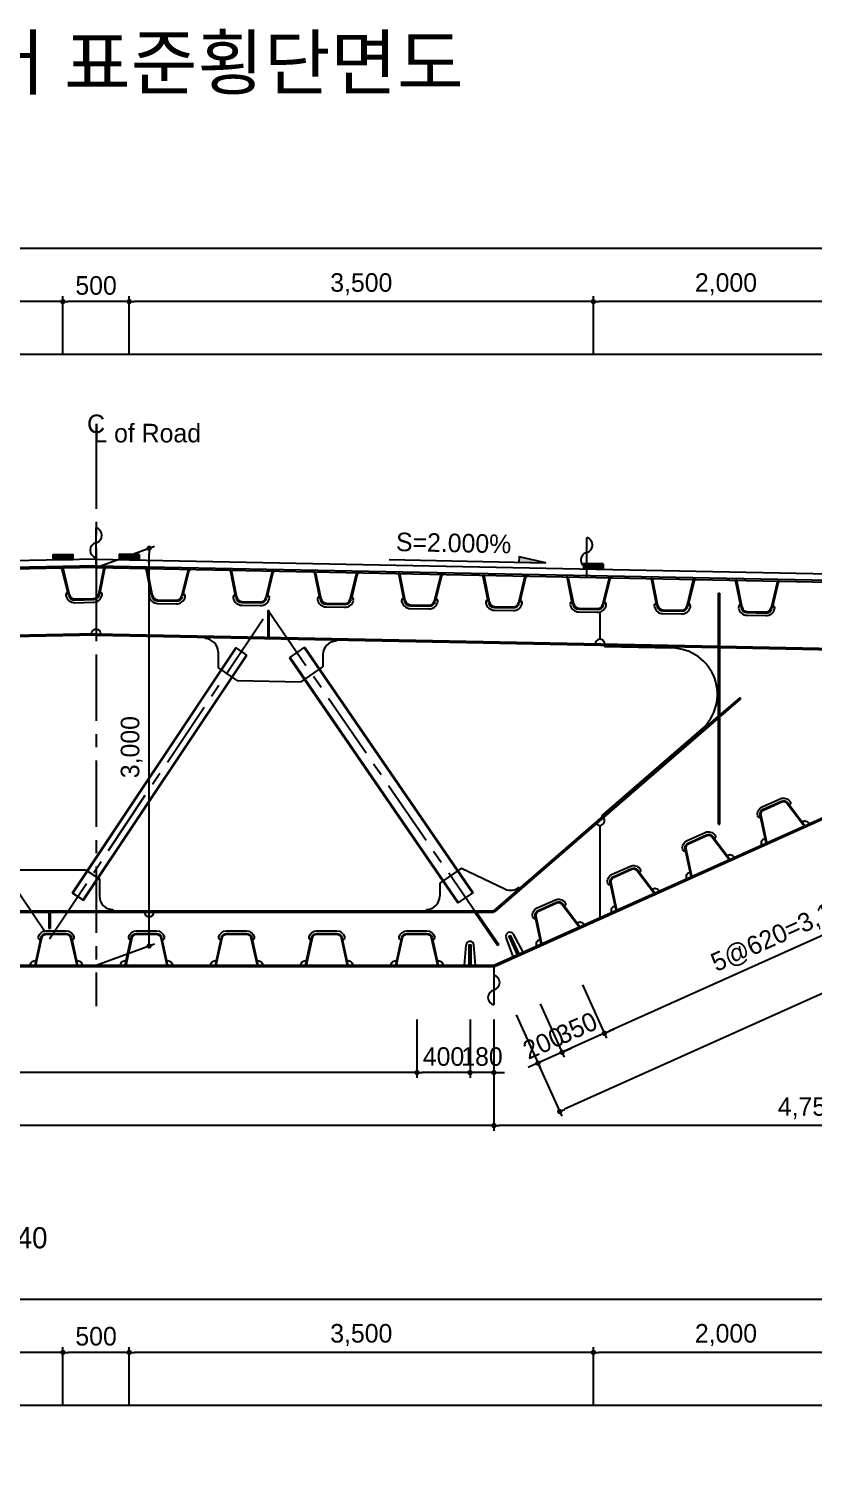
# Model space of a CAD drawing. Extents: x 2940 to 32027, y 1294 to 22572.
# Drawn here: x 16122 to 22040, y 11441 to 22228 of the extents above; entities that cross this region are included whole.
import ezdxf
from ezdxf.enums import TextEntityAlignment as Align

# ---------------------------------------------------------------- set-up
doc = ezdxf.new("R2010")
doc.units = 0
doc.header["$LTSCALE"] = 400
doc.linetypes.add('CENTER', pattern=[2, 1.25, -0.25, 0.25, -0.25])
for name, color, linetype in [('CS-CNTL', 1, 'CENTER'), ('CS-DIML', 1, 'Continuous'), ('CS-LEAL', 1, 'Continuous'), ('CS-LIN2', 1, 'Continuous'), ('CS-PATT', 1, 'Continuous'), ('CS-STEL-MAJR', 3, 'Continuous'), ('CS-SYMB', 3, 'Continuous'), ('CS-TEXT3', 2, 'Continuous'), ('CS-TEXT4', 7, 'Continuous'), ('DIML', 1, 'Continuous'), ('TITL', 7, 'Continuous'), ('치수선', 7, 'Continuous')]:
    doc.layers.add(name, color=color, linetype=linetype)
doc.styles.add('HY견고딕', font='')
doc.styles.add('휴먼고딕', font='')
doc.styles.get('HY견고딕').set_extended_font_data('HYgtrE')
doc.styles.get('휴먼고딕').set_extended_font_data('휴먼고딕')
doc.dimstyles.new('일반도면_0001', dxfattribs={"dimtxt": 3.5, "dimasz": 1, "dimexe": 1, "dimexo": 5, "dimgap": 1.25, "dimtad": 1, "dimdec": 0, "dimzin": 0, "dimdsep": 46, "dimlunit": 6, "dimtxsty": '휴먼고딕', "dimblk": 'DOT', "dimcen": 0, "dimclrd": 1, "dimclre": 1, "dimclrt": 7, "dimadec": 0, "dimazin": 0, "dimtfac": 1, "dimtdec": 0, "dimtix": 1, "dimtmove": 2, "dimatfit": 3, "dimldrblk": 'NONE', "dimfxl": 1, "dimfrac": 2, "dimtolj": 1, "dimtzin": 0, "dimarcsym": 0})

# ---------------------------------------------------------------- blocks, each defined once
blk = doc.blocks.new('u-rib')
at = {"layer": 'CS-STEL-MAJR'}
for p, q in [((-154, 0), (-162, -2)), ((-117, -204), (-162, 0)), ((-109, -203), (-154, 0)), ((154, 0), (109, -203)), ((154, 0), (162, -2)), ((172, 0), (160, -10)), ((-172, 0), (-160, -10)), ((162, 0), (117, -204)), ((-70, -234), (70, -234)), ((-70, -242), (70, -242)), ((-70, -262), (70, -262))]:
    blk.add_line(p, q, dxfattribs=at)
for centre, radius, start, end in [((-117, -204), 20, 102.5338, 192.5338), ((-70, -194), 68, 192.5338, 270), ((-70, -194), 48, 192.5338, 270), ((-70, -194), 40, 192.5338, 270), ((70, -194), 40, 270, 347.4662), ((70, -194), 48, 270, 347.4662), ((70, -194), 68, 270, 347.4662), ((117, -204), 20, 347.4662, 77.4662)]:
    blk.add_arc(centre, radius, start, end, dxfattribs=at)
blk = doc.blocks.new('하부리브(320)')
at = {"layer": 'CS-STEL-MAJR'}
for points in [[(160, 0), (114, 209, 0.351505), (75, 240), (-75, 240, 0.351505), (-114, 209), (-160, 0)], [(160, 1), (154, 0), (108, 207, 0.351505), (75, 234), (-75, 234, 0.351505), (-108, 207), (-154, 0), (-160, 1)], [(118, 189, 0.414214), (133, 213, 0.351505), (75, 260), (-75, 260, 0.351505), (-133, 213, 0.414214), (-118, 189)]]:
    blk.add_lwpolyline(points, format="xyb", dxfattribs=at)
for centre, start, end in [((-160, 0), 77.4674, 180), ((160, 0), 360, 102.5326)]:
    blk.add_arc(centre, 35, start, end, dxfattribs=at)
blk = doc.blocks.new('fp-flat-14')
at = {"layer": 'CS-SYMB', "color": 1}
blk.add_line((0, 0), (0, 10), dxfattribs=at)
for centre, start, end in [((-0.46, 8.12), 283.8809, 76.1191), ((0.46, 4.36), 103.8809, 256.1191)]:
    blk.add_arc(centre, 1.94, start, end, dxfattribs=at)
blk = doc.blocks.new('차선')
at = {"layer": '치수선'}
h = blk.add_hatch(dxfattribs=at)
h.set_pattern_fill('ANSI31', color=256, scale=100, style=0)
h.set_pattern_definition([(45, (-231406.789, -109871.076), (-8.83883476, 8.83883476), [])])
h.paths.add_polyline_path([(150, 83), (-150, 77), (-150, -3), (150, 3)])
for p, q in [((-150, 77), (150, 83)), ((-150, 77), (-150, -3)), ((-150, -3), (150, 3)), ((150, 83), (150, 3))]:
    blk.add_line(p, q, dxfattribs=at)
blk = doc.blocks.new('_Dot')
at = {"layer": 'DIML'}
blk.add_line((0, 0), (-1, 0), dxfattribs=at)
at = {"layer": 'DIML', "const_width": 0.5}
blk.add_lwpolyline([(-0.25, 0, 1), (0.25, 0, 1)], format="xyb", close=True, dxfattribs=at)
blk = doc.blocks.new('*D98')
at = {"layer": 'CS-DIML', "color": 1, "lineweight": -2, "transparency": 16777216}
for p, q in [((16381, 19768), (16381, 20208)), ((16881, 19768), (16881, 20208)), ((16841, 20168), (16421, 20168))]:
    blk.add_line(p, q, dxfattribs=at)
at = {"layer": 'Defpoints', "color": 0, "transparency": 16777216}
for p in [(16381, 20168), (16381, 19768), (16881, 19768)]:
    blk.add_point(p, dxfattribs=at)
at = {"layer": 'CS-DIML', "color": 1, "lineweight": -2, "transparency": 16777216, "xscale": 40, "yscale": 40, "zscale": 40, "rotation": 180}
blk.add_blockref('_Dot', (16381, 20168), dxfattribs=at)
at = {"layer": 'CS-DIML', "color": 1, "lineweight": -2, "transparency": 16777216, "xscale": 40, "yscale": 40, "zscale": 40}
blk.add_blockref('_Dot', (16881, 20168), dxfattribs=at)
at = {"layer": 'CS-DIML', "color": 7, "transparency": 16777216, "insert": (16631, 20289), "char_height": 140, "attachment_point": 5, "style": '휴먼고딕'}
blk.add_mtext('\\A1;500', dxfattribs=at)
blk = doc.blocks.new('_None')
blk = doc.blocks.new('*D100')
at = {"layer": 'CS-DIML', "color": 1, "lineweight": -2, "transparency": 16777216}
for p, q in [((4881, 20168), (4881, 20608)), ((24381, 20168), (24381, 20608)), ((24341, 20568), (4921, 20568))]:
    blk.add_line(p, q, dxfattribs=at)
at = {"layer": 'Defpoints', "color": 0, "transparency": 16777216}
for p in [(4881, 20568), (4881, 20168), (24381, 20168)]:
    blk.add_point(p, dxfattribs=at)
at = {"layer": 'CS-DIML', "color": 1, "lineweight": -2, "transparency": 16777216, "xscale": 40, "yscale": 40, "zscale": 40, "rotation": 180}
blk.add_blockref('_Dot', (4881, 20568), dxfattribs=at)
at = {"layer": 'CS-DIML', "color": 1, "lineweight": -2, "transparency": 16777216, "xscale": 40, "yscale": 40, "zscale": 40}
blk.add_blockref('_Dot', (24381, 20568), dxfattribs=at)
at = {"layer": 'CS-DIML', "color": 7, "transparency": 16777216, "insert": (14631, 20699), "char_height": 140, "attachment_point": 5, "style": '휴먼고딕'}
blk.add_mtext('\\A1;19,500', dxfattribs=at)
blk = doc.blocks.new('*D101')
at = {"layer": 'CS-DIML', "color": 1, "lineweight": -2, "transparency": 16777216}
for p, q in [((16881, 19768), (16881, 20208)), ((20381, 19768), (20381, 20208)), ((20341, 20168), (16921, 20168))]:
    blk.add_line(p, q, dxfattribs=at)
at = {"layer": 'Defpoints', "color": 0, "transparency": 16777216}
for p in [(16881, 20168), (16881, 19768), (20381, 19768)]:
    blk.add_point(p, dxfattribs=at)
at = {"layer": 'CS-DIML', "color": 1, "lineweight": -2, "transparency": 16777216, "xscale": 40, "yscale": 40, "zscale": 40, "rotation": 180}
blk.add_blockref('_Dot', (16881, 20168), dxfattribs=at)
at = {"layer": 'CS-DIML', "color": 1, "lineweight": -2, "transparency": 16777216, "xscale": 40, "yscale": 40, "zscale": 40}
blk.add_blockref('_Dot', (20381, 20168), dxfattribs=at)
at = {"layer": 'CS-DIML', "color": 7, "transparency": 16777216, "insert": (18631, 20299), "char_height": 140, "attachment_point": 5, "style": '휴먼고딕'}
blk.add_mtext('\\A1;3,500', dxfattribs=at)
blk = doc.blocks.new('*D102')
at = {"layer": 'CS-DIML', "color": 1, "lineweight": -2, "transparency": 16777216}
for p, q in [((20381, 19768), (20381, 20208)), ((22381, 19768), (22381, 20208)), ((22341, 20168), (20421, 20168))]:
    blk.add_line(p, q, dxfattribs=at)
at = {"layer": 'Defpoints', "color": 0, "transparency": 16777216}
for p in [(20381, 20168), (20381, 19768), (22381, 19768)]:
    blk.add_point(p, dxfattribs=at)
at = {"layer": 'CS-DIML', "color": 1, "lineweight": -2, "transparency": 16777216, "xscale": 40, "yscale": 40, "zscale": 40, "rotation": 180}
blk.add_blockref('_Dot', (20381, 20168), dxfattribs=at)
at = {"layer": 'CS-DIML', "color": 1, "lineweight": -2, "transparency": 16777216, "xscale": 40, "yscale": 40, "zscale": 40}
blk.add_blockref('_Dot', (22381, 20168), dxfattribs=at)
at = {"layer": 'CS-DIML', "color": 7, "transparency": 16777216, "insert": (21381, 20299), "char_height": 140, "attachment_point": 5, "style": '휴먼고딕'}
blk.add_mtext('\\A1;2,000', dxfattribs=at)
blk = doc.blocks.new('*D106')
at = {"layer": 'CS-DIML', "color": 1, "lineweight": -2, "transparency": 16777216}
for p, q in [((12881, 19768), (12881, 20208)), ((16381, 19768), (16381, 20208)), ((16341, 20168), (12921, 20168))]:
    blk.add_line(p, q, dxfattribs=at)
at = {"layer": 'Defpoints', "color": 0, "transparency": 16777216}
for p in [(12881, 20168), (12881, 19768), (16381, 19768)]:
    blk.add_point(p, dxfattribs=at)
at = {"layer": 'CS-DIML', "color": 1, "lineweight": -2, "transparency": 16777216, "xscale": 40, "yscale": 40, "zscale": 40, "rotation": 180}
blk.add_blockref('_Dot', (12881, 20168), dxfattribs=at)
at = {"layer": 'CS-DIML', "color": 1, "lineweight": -2, "transparency": 16777216, "xscale": 40, "yscale": 40, "zscale": 40}
blk.add_blockref('_Dot', (16381, 20168), dxfattribs=at)
at = {"layer": 'CS-DIML', "color": 7, "transparency": 16777216, "insert": (14631, 20299), "char_height": 140, "attachment_point": 5, "style": '휴먼고딕'}
blk.add_mtext('\\A1;3,500', dxfattribs=at)
blk = doc.blocks.new('*D109')
at = {"layer": 'CS-DIML', "color": 1, "lineweight": -2, "transparency": 16777216}
for p, q in [((7011, 19368), (7011, 19808)), ((22211, 19768), (7051, 19768)), ((22251, 19368), (22251, 19808))]:
    blk.add_line(p, q, dxfattribs=at)
at = {"layer": 'Defpoints', "color": 0, "transparency": 16777216}
for p in [(7011, 19768), (7011, 19368), (22251, 19368)]:
    blk.add_point(p, dxfattribs=at)
at = {"layer": 'CS-DIML', "color": 1, "lineweight": -2, "transparency": 16777216, "xscale": 40, "yscale": 40, "zscale": 40, "rotation": 180}
blk.add_blockref('_Dot', (7011, 19768), dxfattribs=at)
at = {"layer": 'CS-DIML', "color": 1, "lineweight": -2, "transparency": 16777216, "xscale": 40, "yscale": 40, "zscale": 40}
blk.add_blockref('_Dot', (22251, 19768), dxfattribs=at)
at = {"layer": 'CS-DIML', "color": 7, "transparency": 16777216, "insert": (14631, 19899), "char_height": 140, "attachment_point": 5, "style": '휴먼고딕'}
blk.add_mtext('\\A1;24@635=15,240', dxfattribs=at)
blk = doc.blocks.new('*D123')
at = {"layer": 'CS-DIML', "color": 1, "lineweight": -2, "transparency": 16777216}
for p, q in [((16631, 18162), (17071, 18322)), ((17031, 15347), (17031, 18267)), ((16631, 15162), (17071, 15322))]:
    blk.add_line(p, q, dxfattribs=at)
at = {"layer": 'Defpoints', "color": 0, "transparency": 16777216}
for p in [(17031, 18307), (16631, 18162), (16631, 15162)]:
    blk.add_point(p, dxfattribs=at)
at = {"layer": 'CS-DIML', "color": 1, "lineweight": -2, "transparency": 16777216, "xscale": 40, "yscale": 40, "zscale": 40}
for p, rotation in [((17031, 18307), 90), ((17031, 15307), 270)]:
    blk.add_blockref('_Dot', p, dxfattribs=dict(at, rotation=rotation))
at = {"layer": 'CS-DIML', "color": 7, "transparency": 16777216, "insert": (16900, 16807), "char_height": 140, "attachment_point": 5, "rotation": 90, "style": '휴먼고딕'}
blk.add_mtext('\\A1;3,000', dxfattribs=at)
blk = doc.blocks.new('*D124')
at = {"layer": 'CS-DIML', "color": 1, "lineweight": -2, "transparency": 16777216}
for p, q in [((10211, 14752), (10211, 14312)), ((19051, 14752), (19051, 14312)), ((19011, 14352), (10251, 14352))]:
    blk.add_line(p, q, dxfattribs=at)
at = {"layer": 'Defpoints', "color": 0, "transparency": 16777216}
for p in [(10211, 14752), (19051, 14752), (10211, 14352)]:
    blk.add_point(p, dxfattribs=at)
at = {"layer": 'CS-DIML', "color": 1, "lineweight": -2, "transparency": 16777216, "xscale": 40, "yscale": 40, "zscale": 40, "rotation": 180}
blk.add_blockref('_Dot', (10211, 14352), dxfattribs=at)
at = {"layer": 'CS-DIML', "color": 1, "lineweight": -2, "transparency": 16777216, "xscale": 40, "yscale": 40, "zscale": 40}
blk.add_blockref('_Dot', (19051, 14352), dxfattribs=at)
at = {"layer": 'CS-DIML', "color": 7, "transparency": 16777216, "insert": (14631, 14483), "char_height": 140, "attachment_point": 5, "style": '휴먼고딕'}
blk.add_mtext('\\A1;13@680=8,840', dxfattribs=at)
blk = doc.blocks.new('*D127')
at = {"layer": 'CS-DIML', "color": 1, "lineweight": -2, "transparency": 16777216}
for p, q in [((19051, 14752), (19051, 14312)), ((19451, 14752), (19451, 14312)), ((19411, 14352), (19091, 14352))]:
    blk.add_line(p, q, dxfattribs=at)
at = {"layer": 'Defpoints', "color": 0, "transparency": 16777216}
for p in [(19051, 14752), (19451, 14752), (19051, 14352)]:
    blk.add_point(p, dxfattribs=at)
at = {"layer": 'CS-DIML', "color": 1, "lineweight": -2, "transparency": 16777216, "xscale": 40, "yscale": 40, "zscale": 40, "rotation": 180}
blk.add_blockref('_Dot', (19051, 14352), dxfattribs=at)
at = {"layer": 'CS-DIML', "color": 1, "lineweight": -2, "transparency": 16777216, "xscale": 40, "yscale": 40, "zscale": 40}
blk.add_blockref('_Dot', (19451, 14352), dxfattribs=at)
at = {"layer": 'CS-DIML', "color": 7, "transparency": 16777216, "insert": (19251, 14472), "char_height": 140, "attachment_point": 5, "style": '휴먼고딕'}
blk.add_mtext('\\A1;400', dxfattribs=at)
blk = doc.blocks.new('*D128')
at = {"layer": 'CS-DIML', "color": 1, "lineweight": -2, "transparency": 16777216}
for p, q in [((19451, 14752), (19451, 14312)), ((19631, 14752), (19631, 14312)), ((19411, 14352), (19371, 14352)), ((19631, 14352), (19451, 14352)), ((19671, 14352), (19711, 14352))]:
    blk.add_line(p, q, dxfattribs=at)
at = {"layer": 'Defpoints', "color": 0, "transparency": 16777216}
for p in [(19451, 14752), (19631, 14752), (19451, 14352)]:
    blk.add_point(p, dxfattribs=at)
at = {"layer": 'CS-DIML', "color": 1, "lineweight": -2, "transparency": 16777216, "xscale": 40, "yscale": 40, "zscale": 40}
blk.add_blockref('_Dot', (19451, 14352), dxfattribs=at)
at = {"layer": 'CS-DIML', "color": 1, "lineweight": -2, "transparency": 16777216, "xscale": 40, "yscale": 40, "zscale": 40, "rotation": 180}
blk.add_blockref('_Dot', (19631, 14352), dxfattribs=at)
at = {"layer": 'CS-DIML', "color": 7, "transparency": 16777216, "insert": (19541, 14472), "char_height": 140, "attachment_point": 5, "style": '휴먼고딕'}
blk.add_mtext('\\A1;180', dxfattribs=at)
blk = doc.blocks.new('*D129')
at = {"layer": 'CS-DIML', "color": 1, "lineweight": -2, "transparency": 16777216}
for p, q in [((9631, 14352), (9631, 13912)), ((19631, 14352), (19631, 13912)), ((19591, 13952), (9671, 13952))]:
    blk.add_line(p, q, dxfattribs=at)
at = {"layer": 'Defpoints', "color": 0, "transparency": 16777216}
for p in [(9631, 14352), (19631, 14352), (9631, 13952)]:
    blk.add_point(p, dxfattribs=at)
at = {"layer": 'CS-DIML', "color": 1, "lineweight": -2, "transparency": 16777216, "xscale": 40, "yscale": 40, "zscale": 40, "rotation": 180}
blk.add_blockref('_Dot', (9631, 13952), dxfattribs=at)
at = {"layer": 'CS-DIML', "color": 1, "lineweight": -2, "transparency": 16777216, "xscale": 40, "yscale": 40, "zscale": 40}
blk.add_blockref('_Dot', (19631, 13952), dxfattribs=at)
at = {"layer": 'CS-DIML', "color": 7, "transparency": 16777216, "insert": (14631, 14083), "char_height": 140, "attachment_point": 5, "style": '휴먼고딕'}
blk.add_mtext('\\A1;10,000', dxfattribs=at)
blk = doc.blocks.new('*D131')
at = {"layer": 'CS-DIML', "color": 1, "lineweight": -2, "transparency": 16777216}
for p, q in [((19631, 14352), (19631, 13912)), ((24381, 14352), (24381, 13912)), ((24341, 13952), (19671, 13952))]:
    blk.add_line(p, q, dxfattribs=at)
at = {"layer": 'Defpoints', "color": 0, "transparency": 16777216}
for p in [(19631, 14352), (24381, 14352), (19631, 13952)]:
    blk.add_point(p, dxfattribs=at)
at = {"layer": 'CS-DIML', "color": 1, "lineweight": -2, "transparency": 16777216, "xscale": 40, "yscale": 40, "zscale": 40, "rotation": 180}
blk.add_blockref('_Dot', (19631, 13952), dxfattribs=at)
at = {"layer": 'CS-DIML', "color": 1, "lineweight": -2, "transparency": 16777216, "xscale": 40, "yscale": 40, "zscale": 40}
blk.add_blockref('_Dot', (24381, 13952), dxfattribs=at)
at = {"layer": 'CS-DIML', "color": 7, "transparency": 16777216, "insert": (22006, 14083), "char_height": 140, "attachment_point": 5, "style": '휴먼고딕'}
blk.add_mtext('\\A1;4,750', dxfattribs=at)
blk = doc.blocks.new('*D140')
at = {"layer": 'CS-DIML', "color": 1, "lineweight": -2, "transparency": 16777216}
for p, q in [((19799, 14788), (19979, 14387)), ((19981, 14870), (20162, 14469)), ((20145, 14505), (19963, 14423)), ((20182, 14521), (20218, 14538)), ((19926, 14407), (19890, 14390))]:
    blk.add_line(p, q, dxfattribs=at)
at = {"layer": 'Defpoints', "color": 0, "transparency": 16777216}
for p in [(19799, 14788), (19981, 14870), (19963, 14423)]:
    blk.add_point(p, dxfattribs=at)
at = {"layer": 'CS-DIML', "color": 1, "lineweight": -2, "transparency": 16777216, "xscale": 40, "yscale": 40, "zscale": 40}
for p, rotation in [((20145, 14505), 204.1959725825417), ((19963, 14423), 24.19597258254169)]:
    blk.add_blockref('_Dot', p, dxfattribs=dict(at, rotation=rotation))
at = {"layer": 'CS-DIML', "color": 7, "transparency": 16777216, "insert": (20005, 14574), "char_height": 140, "attachment_point": 5, "rotation": 24.196, "style": '휴먼고딕'}
blk.add_mtext('\\A1;200', dxfattribs=at)
blk = doc.blocks.new('*D141')
at = {"layer": 'CS-DIML', "color": 1, "lineweight": -2, "transparency": 16777216}
for p, q in [((20300, 15013), (20481, 14612)), ((19981, 14870), (20162, 14469)), ((20501, 14665), (20537, 14681)), ((20464, 14648), (20145, 14505)), ((20109, 14489), (20072, 14472))]:
    blk.add_line(p, q, dxfattribs=at)
at = {"layer": 'Defpoints', "color": 0, "transparency": 16777216}
for p in [(20300, 15013), (19981, 14870), (20145, 14505)]:
    blk.add_point(p, dxfattribs=at)
at = {"layer": 'CS-DIML', "color": 1, "lineweight": -2, "transparency": 16777216, "xscale": 40, "yscale": 40, "zscale": 40}
for p, rotation in [((20464, 14648), 204.1959725825417), ((20145, 14505), 24.19597258254169)]:
    blk.add_blockref('_Dot', p, dxfattribs=dict(at, rotation=rotation))
at = {"layer": 'CS-DIML', "color": 7, "transparency": 16777216, "insert": (20255, 14687), "char_height": 140, "attachment_point": 5, "rotation": 24.196, "style": '휴먼고딕'}
blk.add_mtext('\\A1;350', dxfattribs=at)
blk = doc.blocks.new('*D142')
at = {"layer": 'CS-DIML', "color": 1, "lineweight": -2, "transparency": 16777216}
for p, q in [((23128, 16284), (23308, 15883)), ((23256, 15903), (20501, 14665)), ((20300, 15013), (20481, 14612))]:
    blk.add_line(p, q, dxfattribs=at)
at = {"layer": 'Defpoints', "color": 0, "transparency": 16777216}
for p in [(23128, 16284), (20300, 15013), (20464, 14648)]:
    blk.add_point(p, dxfattribs=at)
at = {"layer": 'CS-DIML', "color": 1, "lineweight": -2, "transparency": 16777216, "xscale": 40, "yscale": 40, "zscale": 40}
for p, rotation in [((23292, 15919), 24.19597258254172), ((20464, 14648), 204.1959725825417)]:
    blk.add_blockref('_Dot', p, dxfattribs=dict(at, rotation=rotation))
at = {"layer": 'CS-DIML', "color": 7, "transparency": 16777216, "insert": (21825, 15403), "char_height": 140, "attachment_point": 5, "rotation": 24.196, "style": '휴먼고딕'}
blk.add_mtext('\\A1;5@620=3,100', dxfattribs=at)
blk = doc.blocks.new('*D147')
at = {"layer": 'CS-DIML', "color": 1, "lineweight": -2, "transparency": 16777216}
for p, q in [((24713, 16557), (24893, 16156)), ((24840, 16176), (20163, 14075)), ((19963, 14423), (20143, 14022))]:
    blk.add_line(p, q, dxfattribs=at)
at = {"layer": 'Defpoints', "color": 0, "transparency": 16777216}
for p in [(24713, 16557), (19963, 14423), (20127, 14058)]:
    blk.add_point(p, dxfattribs=at)
at = {"layer": 'CS-DIML', "color": 1, "lineweight": -2, "transparency": 16777216, "xscale": 40, "yscale": 40, "zscale": 40}
for p, rotation in [((24877, 16193), 24.19597258254172), ((20127, 14058), 204.1959725825417)]:
    blk.add_blockref('_Dot', p, dxfattribs=dict(at, rotation=rotation))
at = {"layer": 'CS-DIML', "color": 7, "transparency": 16777216, "insert": (22448, 15245), "char_height": 140, "attachment_point": 5, "rotation": 24.196, "style": '휴먼고딕'}
blk.add_mtext('\\A1;5,207', dxfattribs=at)
blk = doc.blocks.new('*D184')
at = {"layer": 'CS-DIML', "color": 1, "lineweight": -2, "transparency": 16777216}
for p, q in [((16381, 11841), (16381, 12281)), ((16841, 12241), (16421, 12241)), ((16881, 11841), (16881, 12281))]:
    blk.add_line(p, q, dxfattribs=at)
at = {"layer": 'Defpoints', "color": 0, "transparency": 16777216}
for p in [(16381, 12241), (16381, 11841), (16881, 11841)]:
    blk.add_point(p, dxfattribs=at)
at = {"layer": 'CS-DIML', "color": 1, "lineweight": -2, "transparency": 16777216, "xscale": 40, "yscale": 40, "zscale": 40, "rotation": 180}
blk.add_blockref('_Dot', (16381, 12241), dxfattribs=at)
at = {"layer": 'CS-DIML', "color": 1, "lineweight": -2, "transparency": 16777216, "xscale": 40, "yscale": 40, "zscale": 40}
blk.add_blockref('_Dot', (16881, 12241), dxfattribs=at)
at = {"layer": 'CS-DIML', "color": 7, "transparency": 16777216, "insert": (16631, 12362), "char_height": 140, "attachment_point": 5, "style": '휴먼고딕'}
blk.add_mtext('\\A1;500', dxfattribs=at)
blk = doc.blocks.new('*D187')
at = {"layer": 'CS-DIML', "color": 1, "lineweight": -2, "transparency": 16777216}
for p, q in [((6361, 12241), (6361, 12681)), ((22861, 12641), (6401, 12641)), ((22901, 12241), (22901, 12681))]:
    blk.add_line(p, q, dxfattribs=at)
at = {"layer": 'Defpoints', "color": 0, "transparency": 16777216}
for p in [(6361, 12641), (6361, 12241), (22901, 12241)]:
    blk.add_point(p, dxfattribs=at)
at = {"layer": 'CS-DIML', "color": 1, "lineweight": -2, "transparency": 16777216, "xscale": 40, "yscale": 40, "zscale": 40, "rotation": 180}
blk.add_blockref('_Dot', (6361, 12641), dxfattribs=at)
at = {"layer": 'CS-DIML', "color": 1, "lineweight": -2, "transparency": 16777216, "xscale": 40, "yscale": 40, "zscale": 40}
blk.add_blockref('_Dot', (22901, 12641), dxfattribs=at)
at = {"layer": 'CS-DIML', "color": 7, "transparency": 16777216, "insert": (14631, 12772), "char_height": 140, "attachment_point": 5, "style": '휴먼고딕'}
blk.add_mtext('\\A1;16,540', dxfattribs=at)
blk = doc.blocks.new('*D188')
at = {"layer": 'CS-DIML', "color": 1, "lineweight": -2, "transparency": 16777216}
for p, q in [((16881, 11841), (16881, 12281)), ((20341, 12241), (16921, 12241)), ((20381, 11841), (20381, 12281))]:
    blk.add_line(p, q, dxfattribs=at)
at = {"layer": 'Defpoints', "color": 0, "transparency": 16777216}
for p in [(16881, 12241), (16881, 11841), (20381, 11841)]:
    blk.add_point(p, dxfattribs=at)
at = {"layer": 'CS-DIML', "color": 1, "lineweight": -2, "transparency": 16777216, "xscale": 40, "yscale": 40, "zscale": 40, "rotation": 180}
blk.add_blockref('_Dot', (16881, 12241), dxfattribs=at)
at = {"layer": 'CS-DIML', "color": 1, "lineweight": -2, "transparency": 16777216, "xscale": 40, "yscale": 40, "zscale": 40}
blk.add_blockref('_Dot', (20381, 12241), dxfattribs=at)
at = {"layer": 'CS-DIML', "color": 7, "transparency": 16777216, "insert": (18631, 12372), "char_height": 140, "attachment_point": 5, "style": '휴먼고딕'}
blk.add_mtext('\\A1;3,500', dxfattribs=at)
blk = doc.blocks.new('*D189')
at = {"layer": 'CS-DIML', "color": 1, "lineweight": -2, "transparency": 16777216}
for p, q in [((20381, 11841), (20381, 12281)), ((22341, 12241), (20421, 12241)), ((22381, 11841), (22381, 12281))]:
    blk.add_line(p, q, dxfattribs=at)
at = {"layer": 'Defpoints', "color": 0, "transparency": 16777216}
for p in [(20381, 12241), (20381, 11841), (22381, 11841)]:
    blk.add_point(p, dxfattribs=at)
at = {"layer": 'CS-DIML', "color": 1, "lineweight": -2, "transparency": 16777216, "xscale": 40, "yscale": 40, "zscale": 40, "rotation": 180}
blk.add_blockref('_Dot', (20381, 12241), dxfattribs=at)
at = {"layer": 'CS-DIML', "color": 1, "lineweight": -2, "transparency": 16777216, "xscale": 40, "yscale": 40, "zscale": 40}
blk.add_blockref('_Dot', (22381, 12241), dxfattribs=at)
at = {"layer": 'CS-DIML', "color": 7, "transparency": 16777216, "insert": (21381, 12372), "char_height": 140, "attachment_point": 5, "style": '휴먼고딕'}
blk.add_mtext('\\A1;2,000', dxfattribs=at)
blk = doc.blocks.new('*D192')
at = {"layer": 'CS-DIML', "color": 1, "lineweight": -2, "transparency": 16777216}
for p, q in [((12881, 11841), (12881, 12281)), ((16341, 12241), (12921, 12241)), ((16381, 11841), (16381, 12281))]:
    blk.add_line(p, q, dxfattribs=at)
at = {"layer": 'Defpoints', "color": 0, "transparency": 16777216}
for p in [(12881, 12241), (12881, 11841), (16381, 11841)]:
    blk.add_point(p, dxfattribs=at)
at = {"layer": 'CS-DIML', "color": 1, "lineweight": -2, "transparency": 16777216, "xscale": 40, "yscale": 40, "zscale": 40, "rotation": 180}
blk.add_blockref('_Dot', (12881, 12241), dxfattribs=at)
at = {"layer": 'CS-DIML', "color": 1, "lineweight": -2, "transparency": 16777216, "xscale": 40, "yscale": 40, "zscale": 40}
blk.add_blockref('_Dot', (16381, 12241), dxfattribs=at)
at = {"layer": 'CS-DIML', "color": 7, "transparency": 16777216, "insert": (14631, 12372), "char_height": 140, "attachment_point": 5, "style": '휴먼고딕'}
blk.add_mtext('\\A1;3,500', dxfattribs=at)
blk = doc.blocks.new('*D195')
at = {"layer": 'CS-DIML', "color": 1, "lineweight": -2, "transparency": 16777216}
for p, q in [((7011, 11441), (7011, 11881)), ((22251, 11441), (22251, 11881)), ((22211, 11841), (7051, 11841))]:
    blk.add_line(p, q, dxfattribs=at)
at = {"layer": 'Defpoints', "color": 0, "transparency": 16777216}
for p in [(7011, 11841), (7011, 11441), (22251, 11441)]:
    blk.add_point(p, dxfattribs=at)
at = {"layer": 'CS-DIML', "color": 1, "lineweight": -2, "transparency": 16777216, "xscale": 40, "yscale": 40, "zscale": 40, "rotation": 180}
blk.add_blockref('_Dot', (7011, 11841), dxfattribs=at)
at = {"layer": 'CS-DIML', "color": 1, "lineweight": -2, "transparency": 16777216, "xscale": 40, "yscale": 40, "zscale": 40}
blk.add_blockref('_Dot', (22251, 11841), dxfattribs=at)
at = {"layer": 'CS-DIML', "color": 7, "transparency": 16777216, "insert": (14631, 11972), "char_height": 140, "attachment_point": 5, "style": '휴먼고딕'}
blk.add_mtext('\\A1;24@635=15,240', dxfattribs=at)

msp = doc.modelspace()

# ---------------------------------------------------------------- hatches: boundary and pattern name
at = {"layer": 'CS-LEAL'}
msp.add_hatch(color=256, dxfattribs=at).paths.add_polyline_path([(19820.83, 18242.11), (20019.99, 18198.12), (19820.03, 18202.12)])

# ---------------------------------------------------------------- linework, layer by layer
at = {"layer": 'CS-CNTL', "linetype": 'CENTER'}
for p, q in [((16630.7, 19105.91), (16630.7, 14851.9)), ((14630.7, 17821.84), (16280.7, 15361.9)), ((16280.7, 15361.9), (17930.7, 17835.84)), ((17930.7, 17835.84), (19630.7, 15361.9))]:
    msp.add_line(p, q, dxfattribs=at)
at = {"layer": 'CS-LEAL'}
msp.add_lwpolyline([(19820.03, 18202.12), (20019.99, 18198.12), (19820.83, 18242.11), (19820.03, 18202.12)], close=True, dxfattribs=at)
at = {"layer": 'CS-LIN2'}
for q in [(10880.7, 18110.91), (22380.7, 18110.91)]:
    msp.add_line((16630.7, 18225.91), q, dxfattribs=at)
at = {"layer": 'CS-PATT'}
for p, q in [((16630.7, 17902.89), (16630.7, 17696.8)), ((20430.7, 17827), (20430.7, 17620.8)), ((20430.7, 16216.42), (20430.7, 15521.37)), ((17030.7, 15421.9), (17030.7, 15526.9))]:
    msp.add_line(p, q, dxfattribs=at)
at = {"layer": 'CS-STEL-MAJR'}
for p, q in [((16630.7, 18175.91), (5890.7, 17961.11)), ((16630.7, 18161.9), (5890.7, 17947.1)), ((16630.7, 18175.91), (23370.7, 18041.11)), ((16630.7, 18161.9), (23370.7, 18027.1)), ((21325.7, 16225.77), (21325.7, 17967.9)), ((21325.7, 17967.9), (21335.7, 17967.9)), ((21335.7, 16225.77), (21335.7, 17967.9)), ((16630.7, 17661.8), (7935.7, 17487.9)), ((16630.7, 17651.8), (7935.7, 17477.9)), ((16630.7, 17661.8), (21325.7, 17567.9)), ((16630.7, 17661.8), (16630.7, 17651.8)), ((16630.7, 17651.8), (21325.7, 17557.9)), ((17452.7, 17625.36), (17452.9, 17635.36)), ((18442.7, 17605.56), (18442.9, 17615.56)), ((20430.7, 17585.8), (20430.7, 17575.8)), ((16451.15, 15709.02), (17684.36, 17558.05)), ((16455.31, 15706.25), (17688.52, 17555.28)), ((16531.51, 15655.42), (17764.72, 17504.45)), ((16535.67, 15652.65), (17768.88, 17501.68)), ((17550.7, 17525.38), (17550.7, 17406.8)), ((17768.88, 17501.68), (17684.36, 17558.05)), ((18089.12, 17481.87), (18204.34, 17561.05)), ((18089.12, 17481.87), (19360.07, 15632.32)), ((18094.06, 17485.27), (19365.01, 15635.72)), ((18199.39, 17557.65), (19470.34, 15708.09)), ((18204.34, 17561.05), (19475.28, 15711.49)), ((18340.7, 17505.58), (18340.7, 17412.08)), ((20465.69, 17575.1), (20465.69, 17565.1)), ((20465.69, 17565.1), (20973.71, 17554.94)), ((21335.7, 17567.7), (22205.7, 17550.3)), ((21335.7, 17557.7), (22205.7, 17540.3)), ((17695.15, 17310.45), (17550.7, 17406.8)), ((18178.72, 17300.78), (18340.7, 17412.08)), ((17695.15, 17310.45), (18178.72, 17300.78)), ((21335.7, 17048.31), (21486.89, 17179.24)), ((21342.24, 17040.75), (21493.43, 17171.68)), ((21493.43, 17171.68), (21486.89, 17179.24)), ((21342.24, 17040.75), (21335.7, 17048.31)), ((19630.7, 15571.9), (21325.7, 17039.65)), ((19637.24, 15564.34), (21325.7, 17026.43)), ((20444.06, 16289.45), (21195.82, 16940.42)), ((21325.7, 17026.43), (21319.15, 17033.99)), ((19630.7, 15161.9), (23370.7, 16842.41)), ((19634.79, 15152.78), (23370.7, 16831.45)), ((20450.61, 16281.89), (20444.06, 16289.45)), ((20430.7, 16251.42), (20424.15, 16258.98)), ((21325.7, 16225.77), (21335.7, 16225.77)), ((16007.16, 15881.9), (16552.39, 15881.9)), ((16552.39, 15881.9), (16656.38, 15812.55)), ((19386.82, 15893.37), (19221.99, 15780.1)), ((19386.82, 15893.37), (19714.53, 15737.03)), ((16656.38, 15812.55), (16656.38, 15681.9)), ((19221.99, 15780.1), (19221.99, 15681.9)), ((19823.05, 15751.69), (19829.59, 15744.13)), ((16451.15, 15709.02), (16535.67, 15652.65)), ((19475.28, 15711.49), (19360.07, 15632.32)), ((9630.7, 15571.9), (19630.7, 15571.9)), ((9630.7, 15561.9), (19630.7, 15561.9)), ((16275.7, 15559.36), (16275.7, 15439.36)), ((16285.7, 15559.36), (16285.7, 15439.36)), ((16756.38, 15581.9), (16756.38, 15571.9)), ((17030.7, 15561.9), (17030.7, 15571.9)), ((19121.99, 15581.9), (19121.99, 15571.9)), ((19487.2, 15561.9), (19659.04, 15311.82)), ((19499.33, 15561.9), (19667.29, 15317.48)), ((19630.7, 15571.9), (19637.24, 15564.34)), ((19630.7, 15571.9), (19630.7, 15561.9)), ((16275.7, 15439.36), (16285.7, 15439.36)), ((19659.04, 15311.82), (19667.29, 15317.48)), ((19775.73, 15227.07), (19723.46, 15370.42)), ((19850.52, 15260.68), (19778.05, 15394.95)), ((19409.7, 15161.9), (19420.77, 15314.08)), ((19409.7, 15161.9), (19420.77, 15314.08)), ((19491.7, 15161.9), (19480.62, 15314.08)), ((19491.7, 15161.9), (19480.62, 15314.08)), ((9630.7, 15161.9), (19630.7, 15161.9)), ((9630.7, 15151.9), (19630.7, 15151.9)), ((19630.7, 15161.9), (19630.7, 15151.9)), ((19630.7, 15161.9), (19630.7, 15151.9)), ((19630.7, 15161.9), (19634.79, 15152.78))]:
    msp.add_line(p, q, dxfattribs=at)
for points in [[(17935.7, 17835.8), (17925.7, 17835.8), (17925.7, 17635.8), (17935.7, 17635.8)], [(19820.42, 15247.16), (19758.94, 15383.98), (19744.35, 15377.42), (19805.83, 15240.6)], [(19458.7, 15161.9), (19458.7, 15311.9), (19442.7, 15311.9), (19442.7, 15161.9)]]:
    msp.add_lwpolyline(points, close=True, dxfattribs=at)
for centre, radius, start, end in [((16630.7, 17661.8), 35, 358.854237, 181.145763), ((17450.7, 17525.38), 100, 0, 88.854237), ((18440.7, 17505.58), 100, 88.854237, 180), ((20430.7, 17585.8), 35, 358.854237, 178.854237), ((20966.71, 17205.01), 350, 310.890244, 88.854237), ((20430.7, 16251.42), 35, 220.890244, 40.890244), ((19757.58, 15827.29), 100, 244.495409, 310.890244), ((16756.38, 15681.9), 100, 180, 270), ((19121.99, 15681.9), 100, 270, 0), ((17030.7, 15561.9), 35, 180, 0), ((19450.7, 15311.9), 30, 4.163659, 175.835985), ((19450.7, 15311.9), 30, 4.163659, 175.835985), ((19751.65, 15380.7), 30, 28.359632, 200.031958)]:
    msp.add_arc(centre, radius, start, end, dxfattribs=at)
at = {"layer": 'CS-SYMB', "color": 1}
msp.add_line((18840.77, 18221.71), (20019.99, 18198.12), dxfattribs=at)

# ---------------------------------------------------------------- block references
at = {"xscale": 30, "yscale": 30, "zscale": 30}
for p in [(16630.7, 18161.9), (20330.7, 18087.9)]:
    msp.add_blockref('fp-flat-14', p, dxfattribs=at)
at = {"xscale": 30, "yscale": 30, "zscale": 30, "rotation": 180}
msp.add_blockref('fp-flat-14', (19630.7, 15161.9), dxfattribs=at)
at = {"layer": 'CS-STEL-MAJR', "ltscale": 0.5, "yscale": 0.5, "zscale": 0.5}
for p, xscale in [((16380.98, 18220.9), 0.5), ((16880.98, 18220.9), -0.5), ((20380.98, 18150.9), -0.5)]:
    msp.add_blockref('차선', p, dxfattribs=dict(at, xscale=xscale))
at = {"layer": 'CS-STEL-MAJR'}
for p, rotation in [((16535.7, 18160), 1.145762837966704), ((17170.7, 18151.1), 358.8542371645341), ((17805.7, 18138.4), 358.8542371645341), ((18440.7, 18125.7), 358.8542371645341), ((19075.7, 18113), 358.8542371645341), ((19710.7, 18100.3), 358.8542371645341), ((20345.7, 18087.6), 358.8542371645341), ((20980.7, 18074.9), 358.8542371645341), ((21615.7, 18062.2), 358.8542371645341)]:
    msp.add_blockref('u-rib', p, dxfattribs=dict(at, rotation=rotation))
at = {"layer": 'CS-STEL-MAJR', "xscale": -1, "rotation": 24.19469690053983}
for p in [(21828.97, 16149.66), (21263.44, 15895.55), (20697.91, 15641.44), (20132.38, 15387.33)]:
    msp.add_blockref('하부리브(320)', p, dxfattribs=at)
at = {"layer": 'CS-STEL-MAJR', "xscale": -1}
for p in [(16330.7, 15161.9), (17010.7, 15161.9), (17690.7, 15161.9), (18370.7, 15161.9), (19050.7, 15161.9)]:
    msp.add_blockref('하부리브(320)', p, dxfattribs=at)

# ---------------------------------------------------------------- texts
at = {"layer": 'CS-TEXT3', "style": 'HY견고딕'}
msp.add_text('S=1:40', height=160, dxfattribs=at).set_placement((15595.51, 13105.75), align=Align.MIDDLE_LEFT)
at = {"layer": 'CS-TEXT4', "style": '휴먼고딕'}
msp.add_text('C', height=140, dxfattribs=at).set_placement((16630.7, 19245.91), align=Align.MIDDLE_CENTER)
msp.add_text('L of Road', height=140, dxfattribs=at).set_placement((16610.7, 19175.91), align=Align.MIDDLE_LEFT)
msp.add_text('S=2.000%', height=140, rotation=358.854237, dxfattribs=at).set_placement((19327.3, 18347.46), align=Align.MIDDLE_CENTER)
at = {"layer": 'TITL', "style": 'HY견고딕'}
msp.add_text('보강거더 표준횡단면도', height=400, dxfattribs=at).set_placement((16820, 21971.95), align=Align.MIDDLE_CENTER)

# ---------------------------------------------------------------- dimensions: what is measured, and where the dimension line sits
at = {"layer": 'CS-DIML'}
for base, p1, p2, angle, picture, middle in [((4880.7, 20568.29), (24380.7, 20168.29), (4880.7, 20168.29), 180, '*D100', (14630.7, 20699.06)), ((12880.7, 20168.29), (16380.7, 19768.29), (12880.7, 19768.29), 180, '*D106', (14630.7, 20299.06)), ((16880.7, 20168.29), (20380.7, 19768.29), (16880.7, 19768.29), 180, '*D101', (18630.7, 20299.06)), ((20380.7, 20168.29), (22380.7, 19768.29), (20380.7, 19768.29), 180, '*D102', (21380.7, 20299.06)), ((16380.7, 20168.29), (16880.7, 19768.29), (16380.7, 19768.29), 180, '*D98', (16630.7, 20288.65)), ((17030.7, 18307.49), (16630.98, 15161.9), (16630.7, 18161.9), 90, '*D123', (16899.93, 16807.44)), ((20126.62, 14058.2), (24712.68, 16557.4), (19962.68, 14423.06), 204.195973, '*D147', (22448.03, 15244.65)), ((20145.11, 14505.04), (20300.42, 15013.35), (19981.17, 14869.9), 204.195973, '*D141', (20255.41, 14686.55)), ((19962.68, 14423.06), (19981.17, 14869.9), (19798.74, 14787.92), 204.195973, '*D140', (20004.57, 14573.83)), ((19050.7, 14351.9), (19450.7, 14751.9), (19050.7, 14751.9), 180, '*D127', (19250.7, 14472.26)), ((19450.7, 14351.9), (19630.7, 14751.9), (19450.7, 14751.9), 180, '*D128', (19540.7, 14472.26)), ((9630.7, 13951.9), (19630.7, 14351.9), (9630.7, 14351.9), 180, '*D129', (14630.7, 14082.67)), ((19630.7, 13951.9), (24380.7, 14351.9), (19630.7, 14351.9), 180, '*D131', (22005.7, 14082.67)), ((6360.7, 12641.25), (22900.7, 12241.25), (6360.7, 12241.25), 180, '*D187', (14630.7, 12772.02)), ((12880.7, 12241.25), (16380.7, 11841.25), (12880.7, 11841.25), 180, '*D192', (14630.7, 12372.02)), ((16380.7, 12241.25), (16880.7, 11841.25), (16380.7, 11841.25), 180, '*D184', (16630.7, 12361.61)), ((16880.7, 12241.25), (20380.7, 11841.25), (16880.7, 11841.25), 180, '*D188', (18630.7, 12372.02)), ((20380.7, 12241.25), (22380.7, 11841.25), (20380.7, 11841.25), 180, '*D189', (21380.7, 12372.02))]:
    dim = msp.add_linear_dim(base=base, p1=p1, p2=p2, angle=angle, dimstyle='일반도면_0001', override={"dimscale": 40, "dimexo": 0}, dxfattribs=at)
    dim.commit()
    dim.dimension.update_dxf_attribs({"geometry": picture, "text_midpoint": middle})
for base, p1, p2, angle, text, picture, middle in [((7010.7, 19768.29), (22250.7, 19368.29), (7010.7, 19368.29), 180, '24@635=<>', '*D109', (14630.7, 19899.06)), ((20464.36, 14648.49), (23128.08, 16283.91), (20300.42, 15013.35), 204.195973, '5@620=<>', '*D142', (21824.6, 15403.05)), ((10210.7, 14351.9), (19050.7, 14751.9), (10210.7, 14751.9), 180, '13@680=<>', '*D124', (14630.7, 14482.67)), ((7010.7, 11841.25), (22250.7, 11441.25), (7010.7, 11441.25), 180, '24@635=<>', '*D195', (14630.7, 11972.02))]:
    dim = msp.add_linear_dim(base=base, p1=p1, p2=p2, angle=angle, text=text, dimstyle='일반도면_0001', override={"dimscale": 40, "dimexo": 0}, dxfattribs=at)
    dim.commit()
    dim.dimension.update_dxf_attribs({"geometry": picture, "text_midpoint": middle})

doc.saveas('drawing.dxf')
